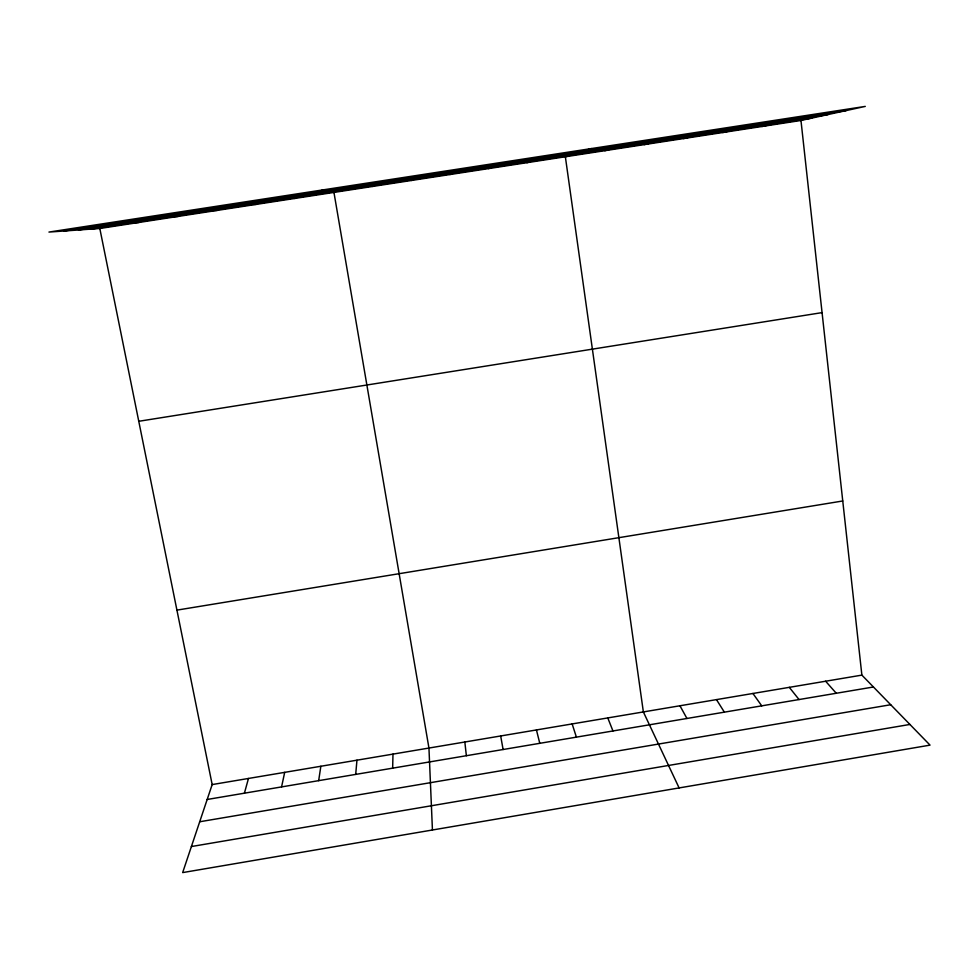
<?xml version="1.0" encoding="UTF-8"?>
<svg xmlns="http://www.w3.org/2000/svg" width="979" height="979" viewBox="0 0 979 979"><rect width="100%" height="100%" fill="white"/><g stroke="black" fill="none" stroke-linecap="round" stroke-linejoin="round"><path stroke-width="1.47" d="M392.652 768.16L392.983 754.111M355.695 774.401L356.956 760.181M318.664 780.655L320.855 766.263M411.388 180.491L411.535 179.757M281.573 786.908L284.693 772.358M244.407 793.186L248.47 778.464M99.809 228.486L212.174 784.571L182.657 872.595L930.05 745.129L861.875 675.118L800.969 120.478L865.277 106.405L48.95 232.072L99.809 228.486L800.969 120.478M449.985 174.543L451.209 173.65M488.521 168.608L490.797 167.556M526.971 162.685L530.312 161.462M591.5 148.551L565.36 156.775L643.362 711.929L679.108 787.924M604.814 150.693L610.284 149.151M644.206 144.623L650.754 142.922M683.513 138.577L691.125 136.693M722.747 132.532L731.423 130.488M761.895 126.499L771.636 124.296M199.704 821.76L890.719 704.733M191.394 846.541L909.907 724.448M212.174 784.571L861.875 675.118M207.181 799.476L873.427 686.989M176.918 610.125L842.748 500.979M138.761 421.288L822.066 312.619M64.124 231.007L846.125 110.603M78.467 229.992L827.989 114.567M91.28 229.086L811.775 118.116M131.602 222.882L139.018 222.453M171.827 216.689L178.154 216.42M211.978 210.497L217.216 210.399M252.056 204.33L256.204 204.403M292.048 198.162L295.12 198.407M322.079 190.024L333.949 192.422L428.949 748.054L432.437 829.996M371.787 185.888L372.705 186.451M825.615 681.225L836.274 693.267M789.307 687.344L799.048 699.557M752.924 693.475L761.748 705.847M716.469 699.618L724.374 712.161M679.952 705.773L686.94 718.476M607.788 717.925L612.952 730.97M572.152 723.934L576.398 737.138M536.443 729.942L539.784 743.318M500.673 735.975L503.108 749.51M464.841 742.009L466.359 755.715"/></g></svg>
